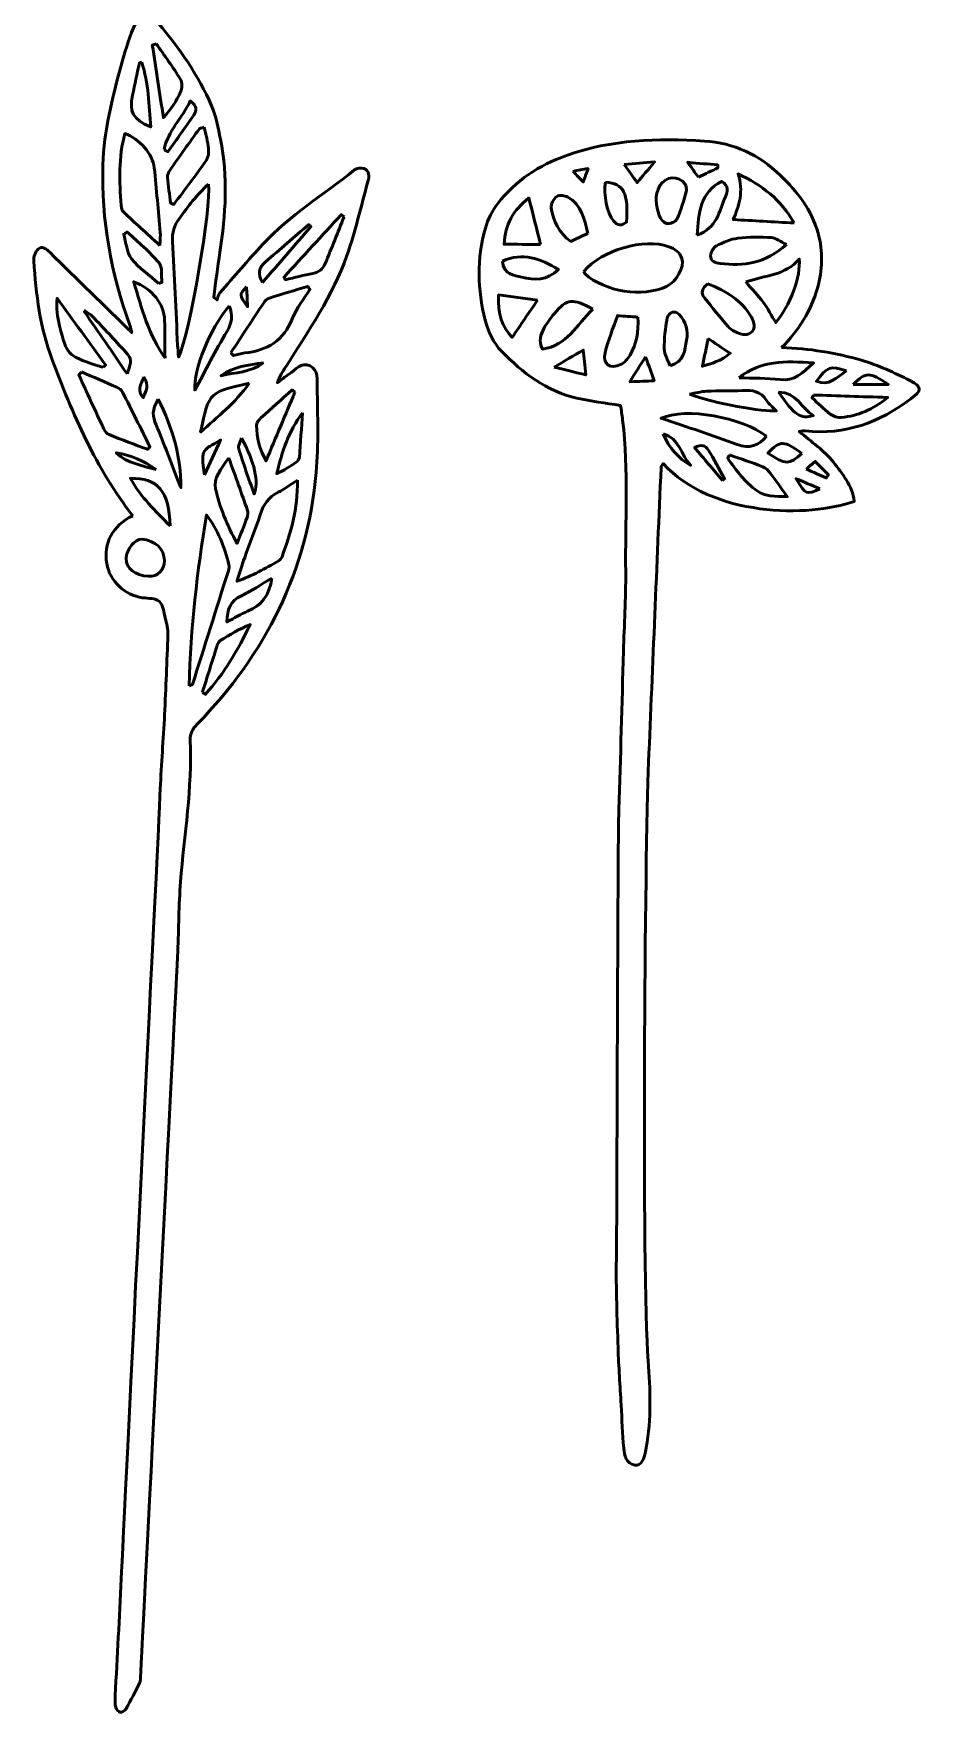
# Model space of a CAD drawing. Header units: centimetres. Extents: x -56 to 56, y -29 to 44.
# Drawn here: x 0.77 to 25.27, y -25.5 to 20.75 of the extents above; entities that cross this region are included whole.
import ezdxf

# ---------------------------------------------------------------- set-up
doc = ezdxf.new("R2010")
doc.units = ezdxf.units.CM
doc.header["$MEASUREMENT"] = 0
doc.layers.add('Layer 1', color=7, linetype='Continuous')

msp = doc.modelspace()

# ---------------------------------------------------------------- linework, layer by layer
at = {"layer": 'Layer 1', "lineweight": 53}
for points, knots in [([(3.50341, 7.46583), (2.48992, 8.76666), (1.84913, 10.26456), (1.2759, 11.78672), (1.2759, 11.78672), (0.95244, 12.64549), (0.83511, 13.56663), (0.77789, 14.4859), (0.77789, 14.4859), (0.77115, 14.59409), (0.81828, 14.74191), (0.89494, 14.81035), (0.89494, 14.81035), (1.00613, 14.90962), (1.12333, 14.81419), (1.21812, 14.72116), (1.21812, 14.72116), (1.97109, 13.98202), (2.72543, 13.24429), (3.47752, 12.50798), (3.47752, 12.50798), (3.46514, 12.55648), (3.45173, 12.6372), (3.42418, 12.71276), (3.42418, 12.71276), (2.90401, 14.13943), (2.63889, 15.61034), (2.68052, 17.12982), (2.68052, 17.12982), (2.70624, 18.06821), (2.9432, 18.97245), (3.18447, 19.87274), (3.18447, 19.87274), (3.27785, 20.22125), (3.39024, 20.56683), (3.5238, 20.90187), (3.5238, 20.90187), (3.69963, 21.34298), (3.91468, 21.38249), (4.21313, 21.02968), (4.21313, 21.02968), (4.79927, 20.33668), (5.31348, 19.59154), (5.6785, 18.75818), (5.6785, 18.75818), (5.80448, 18.47056), (5.85517, 18.14741), (5.92103, 17.83644), (5.92103, 17.83644), (6.14081, 16.79888), (6.06218, 15.76147), (5.90562, 14.72451), (5.90562, 14.72451), (5.84363, 14.31378), (5.79255, 13.90138), (5.73646, 13.48972), (5.73646, 13.48972), (5.7668, 13.46376), (5.79717, 13.43779), (5.82748, 13.41186), (5.82748, 13.41186), (5.85274, 13.47635), (5.86282, 13.55407), (5.90565, 13.60328), (5.90565, 13.60328), (6.29738, 14.05346), (6.68797, 14.50502), (7.09204, 14.94401), (7.09204, 14.94401), (7.83288, 15.74877), (8.77232, 16.31173), (9.61733, 16.98967), (9.61733, 16.98967), (9.67812, 17.03842), (9.80469, 17.0598), (9.8749, 17.03105), (9.8749, 17.03105), (10.0341, 16.96582), (10.02521, 16.81423), (9.98577, 16.67224), (9.98577, 16.67224), (9.79623, 15.99025), (9.64125, 15.29591), (9.40542, 14.63025), (9.40542, 14.63025), (9.01271, 13.52175), (8.34924, 12.55246), (7.7221, 11.56758), (7.7221, 11.56758), (7.63546, 11.43158), (7.54395, 11.29872), (7.49347, 11.12583), (7.49347, 11.12583), (7.59899, 11.20531), (7.69907, 11.29364), (7.81122, 11.36222), (7.81122, 11.36222), (7.99191, 11.47279), (8.13997, 11.71874), (8.39238, 11.59347), (8.39238, 11.59347), (8.63435, 11.47335), (8.58775, 11.20415), (8.58973, 10.9941), (8.58973, 10.9941), (8.59724, 10.21584), (8.63005, 9.43292), (8.56228, 8.6597), (8.56228, 8.6597), (8.32444, 5.94656), (7.16577, 3.65403), (5.27612, 1.71767), (5.27612, 1.71767), (5.14669, 1.58502), (5.08139, 1.45876), (5.08918, 1.28266), (5.08918, 1.28266), (5.14718, -0.03042), (4.92489, -1.32395), (4.82192, -2.62598), (4.82192, -2.62598), (4.77154, -3.26317), (4.77376, -3.90441), (4.74653, -4.54357), (4.74653, -4.54357), (4.70508, -5.51583), (3.76454, -23.54958), (3.71945, -24.52166), (3.71945, -24.52166), (3.71688, -24.57669), (3.71885, -24.63794), (3.69568, -24.68489), (3.69568, -24.68489), (3.5758, -24.92774), (3.45314, -25.16954), (3.31976, -25.40509), (3.31976, -25.40509), (3.29224, -25.4537), (3.21096, -25.50496), (3.16157, -25.49871), (3.16157, -25.49871), (3.1132, -25.49261), (3.04727, -25.42019), (3.03626, -25.36709), (3.03626, -25.36709), (3.01404, -25.26002), (3.01616, -25.14594), (3.02173, -25.03541), (3.02173, -25.03541), (3.07581, -23.96614), (3.14107, -22.8974), (3.18686, -21.82781), (3.18686, -21.82781), (3.25407, -20.2582), (4.198, -1.62614), (4.26397, -0.05649), (4.26397, -0.05649), (4.29254, 0.62385), (4.34863, 1.30294), (4.38264, 1.9831), (4.38264, 1.9831), (4.41947, 2.71885), (4.45006, 3.45506), (4.47158, 4.19142), (4.47158, 4.19142), (4.47591, 4.34096), (4.43757, 4.49449), (4.40123, 4.64181), (4.40123, 4.64181), (4.36151, 4.80278), (4.34412, 5.00482), (4.23768, 5.10342), (4.23768, 5.10342), (4.13757, 5.1962), (3.93507, 5.18378), (3.77604, 5.20671), (3.77604, 5.20671), (3.28437, 5.27748), (2.87134, 5.66656), (2.78794, 6.14436), (2.78794, 6.14436), (2.69005, 6.70524), (2.94885, 7.18657), (3.50341, 7.46583)], [0, 0, 0, 0, 0.0212766, 0.0212766, 0.0212766, 0.0212766, 0.04255319, 0.04255319, 0.04255319, 0.04255319, 0.06382979, 0.06382979, 0.06382979, 0.06382979, 0.08510638, 0.08510638, 0.08510638, 0.08510638, 0.10638298, 0.10638298, 0.10638298, 0.10638298, 0.12765957, 0.12765957, 0.12765957, 0.12765957, 0.14893617, 0.14893617, 0.14893617, 0.14893617, 0.17021277, 0.17021277, 0.17021277, 0.17021277, 0.19148936, 0.19148936, 0.19148936, 0.19148936, 0.21276596, 0.21276596, 0.21276596, 0.21276596, 0.23404255, 0.23404255, 0.23404255, 0.23404255, 0.25531915, 0.25531915, 0.25531915, 0.25531915, 0.27659574, 0.27659574, 0.27659574, 0.27659574, 0.29787234, 0.29787234, 0.29787234, 0.29787234, 0.31914894, 0.31914894, 0.31914894, 0.31914894, 0.34042553, 0.34042553, 0.34042553, 0.34042553, 0.36170213, 0.36170213, 0.36170213, 0.36170213, 0.38297872, 0.38297872, 0.38297872, 0.38297872, 0.40425532, 0.40425532, 0.40425532, 0.40425532, 0.42553191, 0.42553191, 0.42553191, 0.42553191, 0.44680851, 0.44680851, 0.44680851, 0.44680851, 0.46808511, 0.46808511, 0.46808511, 0.46808511, 0.4893617, 0.4893617, 0.4893617, 0.4893617, 0.5106383, 0.5106383, 0.5106383, 0.5106383, 0.53191489, 0.53191489, 0.53191489, 0.53191489, 0.55319149, 0.55319149, 0.55319149, 0.55319149, 0.57446809, 0.57446809, 0.57446809, 0.57446809, 0.59574468, 0.59574468, 0.59574468, 0.59574468, 0.61702128, 0.61702128, 0.61702128, 0.61702128, 0.63829787, 0.63829787, 0.63829787, 0.63829787, 0.65957447, 0.65957447, 0.65957447, 0.65957447, 0.68085106, 0.68085106, 0.68085106, 0.68085106, 0.70212766, 0.70212766, 0.70212766, 0.70212766, 0.72340426, 0.72340426, 0.72340426, 0.72340426, 0.74468085, 0.74468085, 0.74468085, 0.74468085, 0.76595745, 0.76595745, 0.76595745, 0.76595745, 0.78723404, 0.78723404, 0.78723404, 0.78723404, 0.80851064, 0.80851064, 0.80851064, 0.80851064, 0.82978723, 0.82978723, 0.82978723, 0.82978723, 0.85106383, 0.85106383, 0.85106383, 0.85106383, 0.87234043, 0.87234043, 0.87234043, 0.87234043, 0.89361702, 0.89361702, 0.89361702, 0.89361702, 0.91489362, 0.91489362, 0.91489362, 0.91489362, 0.93617021, 0.93617021, 0.93617021, 0.93617021, 0.95744681, 0.95744681, 0.95744681, 0.95744681, 1, 1, 1, 1]), ([(4.15108, 20.46929), (4.11566, 20.45602), (4.08017, 20.4428), (4.04471, 20.42957), (4.04471, 20.42957), (4.14635, 19.76444), (4.24798, 19.09935), (4.34958, 18.43422), (4.34958, 18.43422), (4.56302, 18.66391), (4.7122, 18.8965), (4.82531, 19.14546), (4.82531, 19.14546), (4.86887, 19.24134), (4.87371, 19.40118), (4.82153, 19.48606), (4.82153, 19.48606), (4.61406, 19.82364), (4.37714, 20.14311), (4.15108, 20.46929)], [0, 0, 0, 0, 0.16666667, 0.16666667, 0.16666667, 0.16666667, 0.33333333, 0.33333333, 0.33333333, 0.33333333, 0.5, 0.5, 0.5, 0.5, 0.66666667, 0.66666667, 0.66666667, 0.66666667, 1, 1, 1, 1]), ([(3.75304, 19.95702), (3.71017, 19.94319), (3.68873, 19.94132), (3.68739, 19.93511), (3.68739, 19.93511), (3.62385, 19.63956), (3.56427, 19.34315), (3.4995, 19.04788), (3.4995, 19.04788), (3.39902, 18.58965), (3.50913, 18.38808), (3.99917, 18.17422), (3.99917, 18.17422), (3.95945, 18.78125), (3.93856, 19.37829), (3.75304, 19.95702)], [0, 0, 0, 0, 0.2, 0.2, 0.2, 0.2, 0.4, 0.4, 0.4, 0.4, 0.6, 0.6, 0.6, 0.6, 1, 1, 1, 1]), ([(4.36676, 17.55041), (4.40307, 17.53097), (4.4394, 17.51153), (4.47574, 17.49213), (4.47574, 17.49213), (4.71326, 17.82839), (4.95266, 18.16336), (5.18743, 18.50157), (5.18743, 18.50157), (5.28004, 18.63495), (5.2685, 18.76012), (5.08978, 18.89318), (5.08978, 18.89318), (4.86863, 18.42709), (4.47856, 18.06356), (4.36676, 17.55041)], [0, 0, 0, 0, 0.2, 0.2, 0.2, 0.2, 0.4, 0.4, 0.4, 0.4, 0.6, 0.6, 0.6, 0.6, 1, 1, 1, 1]), ([(5.476, 18.16554), (5.39056, 18.14053), (5.35401, 18.14138), (5.34188, 18.12462), (5.34188, 18.12462), (5.06671, 17.74405), (4.79221, 17.36294), (4.52343, 16.97788), (4.52343, 16.97788), (4.48674, 16.92528), (4.45909, 16.8494), (4.46441, 16.78752), (4.46441, 16.78752), (4.48502, 16.54774), (4.52068, 16.30923), (4.55074, 16.07026), (4.55074, 16.07026), (4.57988, 16.0608), (4.60902, 16.05131), (4.63819, 16.04186), (4.63819, 16.04186), (4.93911, 16.44748), (5.24624, 16.84873), (5.53559, 17.26247), (5.53559, 17.26247), (5.59179, 17.3428), (5.60297, 17.47431), (5.592, 17.57764), (5.592, 17.57764), (5.57178, 17.76743), (5.51971, 17.95384), (5.476, 18.16554)], [0, 0, 0, 0, 0.11111111, 0.11111111, 0.11111111, 0.11111111, 0.22222222, 0.22222222, 0.22222222, 0.22222222, 0.33333333, 0.33333333, 0.33333333, 0.33333333, 0.44444444, 0.44444444, 0.44444444, 0.44444444, 0.55555556, 0.55555556, 0.55555556, 0.55555556, 0.66666667, 0.66666667, 0.66666667, 0.66666667, 0.77777778, 0.77777778, 0.77777778, 0.77777778, 1, 1, 1, 1]), ([(4.25282, 14.91117), (4.25881, 15.08749), (4.27127, 15.17872), (4.2634, 15.26811), (4.2634, 15.26811), (4.21105, 15.86272), (4.15686, 16.45718), (4.09812, 17.05115), (4.09812, 17.05115), (4.06175, 17.41914), (3.68753, 17.85379), (3.28797, 17.99349), (3.28797, 17.99349), (3.10855, 17.33884), (3.13613, 16.67562), (3.18676, 16.0118), (3.18676, 16.0118), (3.1917, 15.94668), (3.21149, 15.86476), (3.2553, 15.82335), (3.2553, 15.82335), (3.56324, 15.53266), (3.87933, 15.25054), (4.25282, 14.91117)], [0, 0, 0, 0, 0.14285714, 0.14285714, 0.14285714, 0.14285714, 0.28571429, 0.28571429, 0.28571429, 0.28571429, 0.42857143, 0.42857143, 0.42857143, 0.42857143, 0.57142857, 0.57142857, 0.57142857, 0.57142857, 0.71428571, 0.71428571, 0.71428571, 0.71428571, 1, 1, 1, 1]), ([(21.38779, 12.09577), (22.14915, 12.07499), (22.88141, 11.95226), (23.59194, 11.74744), (23.59194, 11.74744), (24.05281, 11.61462), (24.49527, 11.40316), (24.927, 11.18874), (24.927, 11.18874), (25.2705, 11.0181), (25.25254, 10.91178), (24.95211, 10.686), (24.95211, 10.686), (24.0864, 10.03534), (23.13619, 9.67896), (22.03757, 9.80331), (22.03757, 9.80331), (21.99696, 9.8079), (21.95449, 9.79552), (21.87536, 9.78702), (21.87536, 9.78702), (22.20835, 9.49509), (22.56871, 9.26042), (22.8165, 8.93901), (22.8165, 8.93901), (23.06045, 8.62253), (23.34302, 8.29494), (23.39012, 7.86092), (23.39012, 7.86092), (22.13949, 7.4082), (19.45975, 7.4282), (18.12237, 8.9019), (18.12237, 8.9019), (18.10173, 8.8633), (18.06804, 8.82908), (18.06653, 8.79349), (18.06653, 8.79349), (17.95036, 6.08585), (17.83828, 3.37807), (17.72243, 0.67043), (17.72243, 0.67043), (17.62062, -1.70962), (17.53133, -13.43564), (17.71117, -15.81996), (17.71117, -15.81996), (17.77093, -16.61254), (17.79785, -17.41487), (17.65956, -18.20992), (17.65956, -18.20992), (17.60079, -18.54778), (17.51704, -18.71782), (17.3445, -18.68917), (17.3445, -18.68917), (17.09272, -18.64747), (17.05839, -18.42124), (17.0385, -18.22933), (17.0385, -18.22933), (16.99743, -17.83305), (16.98854, -17.43342), (16.96639, -17.03517), (16.96639, -17.03517), (16.93711, -16.50869), (16.89746, -15.98252), (16.88088, -15.45561), (16.88088, -15.45561), (16.85526, -14.6432), (16.82136, -13.82987), (16.83512, -13.01767), (16.83512, -13.01767), (16.85227, -12.00516), (16.86938, -1.64577), (16.9031, -0.6334), (16.9031, -0.6334), (16.95154, 0.82082), (16.98791, 2.27542), (17.03017, 3.72982), (17.03017, 3.72982), (17.0513, 4.45714), (17.09783, 5.18461), (17.09092, 5.91161), (17.09092, 5.91161), (17.07762, 7.30801), (17.17513, 8.70713), (17.00759, 10.10042), (17.00759, 10.10042), (16.99087, 10.23949), (16.96967, 10.37799), (16.95302, 10.49913), (16.95302, 10.49913), (16.52884, 10.57054), (16.13464, 10.61925), (15.74881, 10.7054), (15.74881, 10.7054), (14.90902, 10.89297), (14.25233, 11.40478), (13.6683, 11.99558), (13.6683, 11.99558), (13.44997, 12.21635), (13.29722, 12.54553), (13.21809, 12.85198), (13.21809, 12.85198), (13.0012, 13.69184), (12.98995, 14.54849), (13.22451, 15.38994), (13.22451, 15.38994), (13.29136, 15.62972), (13.41709, 15.86848), (13.5697, 16.06614), (13.5697, 16.06614), (14.05982, 16.70107), (14.68914, 17.11495), (15.46222, 17.39012), (15.46222, 17.39012), (16.7083, 17.8337), (17.97533, 17.87169), (19.2611, 17.78692), (19.2611, 17.78692), (20.07002, 17.73362), (20.76831, 17.41446), (21.35837, 16.83668), (21.35837, 16.83668), (21.8247, 16.38001), (22.21473, 15.90319), (22.39352, 15.25186), (22.39352, 15.25186), (22.53601, 14.73275), (22.52028, 14.23597), (22.37874, 13.73679), (22.37874, 13.73679), (22.20101, 13.11025), (21.86217, 12.57378), (21.38779, 12.09577)], [0, 0, 0, 0, 0.02941176, 0.02941176, 0.02941176, 0.02941176, 0.05882353, 0.05882353, 0.05882353, 0.05882353, 0.08823529, 0.08823529, 0.08823529, 0.08823529, 0.11764706, 0.11764706, 0.11764706, 0.11764706, 0.14705882, 0.14705882, 0.14705882, 0.14705882, 0.17647059, 0.17647059, 0.17647059, 0.17647059, 0.20588235, 0.20588235, 0.20588235, 0.20588235, 0.23529412, 0.23529412, 0.23529412, 0.23529412, 0.26470588, 0.26470588, 0.26470588, 0.26470588, 0.29411765, 0.29411765, 0.29411765, 0.29411765, 0.32352941, 0.32352941, 0.32352941, 0.32352941, 0.35294118, 0.35294118, 0.35294118, 0.35294118, 0.38235294, 0.38235294, 0.38235294, 0.38235294, 0.41176471, 0.41176471, 0.41176471, 0.41176471, 0.44117647, 0.44117647, 0.44117647, 0.44117647, 0.47058824, 0.47058824, 0.47058824, 0.47058824, 0.5, 0.5, 0.5, 0.5, 0.52941176, 0.52941176, 0.52941176, 0.52941176, 0.55882353, 0.55882353, 0.55882353, 0.55882353, 0.58823529, 0.58823529, 0.58823529, 0.58823529, 0.61764706, 0.61764706, 0.61764706, 0.61764706, 0.64705882, 0.64705882, 0.64705882, 0.64705882, 0.67647059, 0.67647059, 0.67647059, 0.67647059, 0.70588235, 0.70588235, 0.70588235, 0.70588235, 0.73529412, 0.73529412, 0.73529412, 0.73529412, 0.76470588, 0.76470588, 0.76470588, 0.76470588, 0.79411765, 0.79411765, 0.79411765, 0.79411765, 0.82352941, 0.82352941, 0.82352941, 0.82352941, 0.85294118, 0.85294118, 0.85294118, 0.85294118, 0.88235294, 0.88235294, 0.88235294, 0.88235294, 0.91176471, 0.91176471, 0.91176471, 0.91176471, 0.94117647, 0.94117647, 0.94117647, 0.94117647, 1, 1, 1, 1]), ([(17.05014, 17.14187), (17.19238, 16.94283), (17.29602, 16.7978), (17.40891, 16.63987), (17.40891, 16.63987), (17.55549, 16.81558), (17.69833, 16.98679), (17.88583, 17.21158), (17.88583, 17.21158), (17.59137, 17.18702), (17.34788, 17.1667), (17.05014, 17.14187)], [0, 0, 0, 0, 0.25, 0.25, 0.25, 0.25, 0.5, 0.5, 0.5, 0.5, 1, 1, 1, 1]), ([(19.09438, 16.78909), (19.29613, 16.8867), (19.46564, 16.96872), (19.63519, 17.05078), (19.63519, 17.05078), (19.63519, 17.05078), (19.62722, 17.1304), (19.62722, 17.1304), (19.62722, 17.1304), (19.37339, 17.15217), (19.11953, 17.17394), (18.79967, 17.20138), (18.79967, 17.20138), (18.92226, 17.0299), (18.99885, 16.92272), (19.09438, 16.78909)], [0, 0, 0, 0, 0.2, 0.2, 0.2, 0.2, 0.4, 0.4, 0.4, 0.4, 0.6, 0.6, 0.6, 0.6, 1, 1, 1, 1]), ([(15.63878, 16.95165), (15.74708, 16.83989), (15.82103, 16.76362), (15.92079, 16.66071), (15.92079, 16.66071), (15.96775, 16.7911), (16.00278, 16.88836), (16.05336, 17.0288), (16.05336, 17.0288), (15.89783, 16.99987), (15.79337, 16.9804), (15.63878, 16.95165)], [0, 0, 0, 0, 0.25, 0.25, 0.25, 0.25, 0.5, 0.5, 0.5, 0.5, 1, 1, 1, 1]), ([(16.53614, 16.65736), (16.47321, 16.29181), (16.57918, 15.81528), (16.75631, 15.58608), (16.75631, 15.58608), (16.86994, 15.43894), (16.98858, 15.4564), (17.11632, 15.55627), (17.11632, 15.55627), (17.16857, 16.3586), (17.04178, 16.60949), (16.53614, 16.65736)], [0, 0, 0, 0, 0.25, 0.25, 0.25, 0.25, 0.5, 0.5, 0.5, 0.5, 1, 1, 1, 1]), ([(18.73377, 16.59764), (18.54634, 16.85428), (18.19155, 16.82028), (18.03573, 16.55816), (18.03573, 16.55816), (17.87581, 16.2892), (17.92654, 16.00726), (18.01647, 15.7358), (18.01647, 15.7358), (18.04649, 15.64514), (18.1422, 15.53183), (18.22496, 15.51542), (18.22496, 15.51542), (18.31023, 15.49856), (18.47183, 15.56273), (18.50344, 15.63417), (18.50344, 15.63417), (18.61573, 15.88792), (18.69285, 16.15818), (18.76877, 16.42633), (18.76877, 16.42633), (18.78542, 16.48521), (18.74224, 16.56109), (18.73377, 16.59764)], [0, 0, 0, 0, 0.14285714, 0.14285714, 0.14285714, 0.14285714, 0.28571429, 0.28571429, 0.28571429, 0.28571429, 0.42857143, 0.42857143, 0.42857143, 0.42857143, 0.57142857, 0.57142857, 0.57142857, 0.57142857, 0.71428571, 0.71428571, 0.71428571, 0.71428571, 1, 1, 1, 1]), ([(19.05769, 15.19418), (19.604, 15.38955), (19.67339, 15.85578), (19.83825, 16.24927), (19.83825, 16.24927), (19.89593, 16.38685), (19.95325, 16.55068), (19.73725, 16.67345), (19.73725, 16.67345), (19.145, 16.37676), (19.1039, 15.81877), (19.05769, 15.19418)], [0, 0, 0, 0, 0.25, 0.25, 0.25, 0.25, 0.5, 0.5, 0.5, 0.5, 1, 1, 1, 1]), ([(21.73062, 15.52939), (21.37537, 16.17314), (20.85146, 16.57104), (20.19085, 16.88219), (20.19085, 16.88219), (20.3472, 16.40932), (20.21664, 15.99911), (20.05489, 15.62337), (20.05489, 15.62337), (20.61535, 15.59194), (21.14786, 15.56206), (21.73062, 15.52939)], [0, 0, 0, 0, 0.25, 0.25, 0.25, 0.25, 0.5, 0.5, 0.5, 0.5, 1, 1, 1, 1]), ([(5.59076, 16.59734), (5.27203, 16.30291), (5.02018, 15.98203), (4.78163, 15.64706), (4.78163, 15.64706), (4.64701, 15.45801), (4.58591, 15.26444), (4.59963, 15.02766), (4.59963, 15.02766), (4.65513, 14.07181), (4.69492, 13.11504), (4.74149, 12.15869), (4.74149, 12.15869), (4.74575, 12.07131), (4.7568, 11.98424), (4.77024, 11.83586), (4.77024, 11.83586), (5.07624, 12.46451), (5.68023, 16.01106), (5.59076, 16.59734)], [0, 0, 0, 0, 0.16666667, 0.16666667, 0.16666667, 0.16666667, 0.33333333, 0.33333333, 0.33333333, 0.33333333, 0.5, 0.5, 0.5, 0.5, 0.66666667, 0.66666667, 0.66666667, 0.66666667, 1, 1, 1, 1]), ([(14.7465, 14.93694), (14.634, 15.38105), (14.52517, 15.8107), (14.42127, 16.22066), (14.42127, 16.22066), (13.97991, 15.86404), (13.77954, 15.5), (13.74091, 14.94565), (13.74091, 14.94565), (14.07485, 14.94276), (14.40882, 14.93986), (14.7465, 14.93694)], [0, 0, 0, 0, 0.25, 0.25, 0.25, 0.25, 0.5, 0.5, 0.5, 0.5, 1, 1, 1, 1]), ([(16.05118, 15.24114), (15.94975, 15.65304), (15.86773, 16.03002), (15.49933, 16.24045), (15.49933, 16.24045), (15.41519, 16.2885), (15.2558, 16.30892), (15.19114, 16.26098), (15.19114, 16.26098), (15.10619, 16.19805), (15.02205, 16.04367), (15.04015, 15.94803), (15.04015, 15.94803), (15.10873, 15.58605), (15.24194, 15.24622), (15.58265, 15.02231), (15.58265, 15.02231), (15.73269, 15.09237), (15.87027, 15.15665), (16.05118, 15.24114)], [0, 0, 0, 0, 0.16666667, 0.16666667, 0.16666667, 0.16666667, 0.33333333, 0.33333333, 0.33333333, 0.33333333, 0.5, 0.5, 0.5, 0.5, 0.66666667, 0.66666667, 0.66666667, 0.66666667, 1, 1, 1, 1]), ([(9.33176, 15.70337), (9.3035, 15.72079), (9.27517, 15.73826), (9.24688, 15.75568), (9.24688, 15.75568), (8.72294, 15.18383), (8.19899, 14.61194), (7.67504, 14.04009), (7.67504, 14.04009), (7.68863, 14.01575), (7.70224, 13.99137), (7.71586, 13.96703), (7.71586, 13.96703), (7.96757, 14.02534), (8.21755, 14.09329), (8.47155, 14.13862), (8.47155, 14.13862), (8.64201, 14.16907), (8.74767, 14.26121), (8.80905, 14.41054), (8.80905, 14.41054), (8.98579, 14.84047), (9.15788, 15.27231), (9.33176, 15.70337)], [0, 0, 0, 0, 0.14285714, 0.14285714, 0.14285714, 0.14285714, 0.28571429, 0.28571429, 0.28571429, 0.28571429, 0.42857143, 0.42857143, 0.42857143, 0.42857143, 0.57142857, 0.57142857, 0.57142857, 0.57142857, 0.71428571, 0.71428571, 0.71428571, 0.71428571, 1, 1, 1, 1]), ([(4.22438, 13.86621), (4.22438, 13.86621), (4.3088, 13.89856), (4.3088, 13.89856), (4.3088, 13.89856), (4.287, 14.07879), (4.32874, 14.31222), (4.23109, 14.42896), (4.23109, 14.42896), (3.97105, 14.73972), (3.65101, 15.00021), (3.35482, 15.2807), (3.35482, 15.2807), (3.32258, 15.26148), (3.29037, 15.24222), (3.25813, 15.22295), (3.25813, 15.22295), (3.32452, 14.99393), (3.3344, 14.72085), (3.47053, 14.54622), (3.47053, 14.54622), (3.67543, 14.2834), (3.96869, 14.08944), (4.22438, 13.86621)], [0, 0, 0, 0, 0.14285714, 0.14285714, 0.14285714, 0.14285714, 0.28571429, 0.28571429, 0.28571429, 0.28571429, 0.42857143, 0.42857143, 0.42857143, 0.42857143, 0.57142857, 0.57142857, 0.57142857, 0.57142857, 0.71428571, 0.71428571, 0.71428571, 0.71428571, 1, 1, 1, 1]), ([(7.08065, 13.88893), (7.53175, 14.40987), (7.97286, 14.91928), (8.41397, 15.42866), (8.41397, 15.42866), (8.39446, 15.44771), (8.37499, 15.46672), (8.35552, 15.48574), (8.35552, 15.48574), (7.9584, 15.14347), (7.56339, 14.79874), (7.1633, 14.45997), (7.1633, 14.45997), (6.97379, 14.29956), (6.95026, 14.12155), (7.08065, 13.88893)], [0, 0, 0, 0, 0.2, 0.2, 0.2, 0.2, 0.4, 0.4, 0.4, 0.4, 0.6, 0.6, 0.6, 0.6, 1, 1, 1, 1]), ([(15.93681, 14.19258), (15.95737, 14.15095), (15.96051, 14.13532), (15.97004, 14.12671), (15.97004, 14.12671), (16.51508, 13.63416), (17.56534, 13.4728), (18.21893, 13.7805), (18.21893, 13.7805), (18.48778, 13.90707), (18.71521, 14.31919), (18.64078, 14.54909), (18.64078, 14.54909), (18.58289, 14.72777), (18.4465, 14.81519), (18.27636, 14.87682), (18.27636, 14.87682), (17.60276, 15.12091), (16.432, 14.78672), (15.93681, 14.19258)], [0, 0, 0, 0, 0.16666667, 0.16666667, 0.16666667, 0.16666667, 0.33333333, 0.33333333, 0.33333333, 0.33333333, 0.5, 0.5, 0.5, 0.5, 0.66666667, 0.66666667, 0.66666667, 0.66666667, 1, 1, 1, 1]), ([(21.52791, 14.93556), (21.34962, 15.02157), (21.23475, 15.11943), (21.11442, 15.12673), (21.11442, 15.12673), (20.80458, 15.14543), (20.4893, 15.14839), (20.18213, 15.11004), (20.18213, 15.11004), (19.97844, 15.08461), (19.77595, 14.99444), (19.59116, 14.8982), (19.59116, 14.8982), (19.51168, 14.85682), (19.44028, 14.72982), (19.43269, 14.63626), (19.43269, 14.63626), (19.41996, 14.47871), (19.56058, 14.42714), (19.69333, 14.41257), (19.69333, 14.41257), (20.33199, 14.34251), (20.9374, 14.40534), (21.52791, 14.93556)], [0, 0, 0, 0, 0.14285714, 0.14285714, 0.14285714, 0.14285714, 0.28571429, 0.28571429, 0.28571429, 0.28571429, 0.42857143, 0.42857143, 0.42857143, 0.42857143, 0.57142857, 0.57142857, 0.57142857, 0.57142857, 0.71428571, 0.71428571, 0.71428571, 0.71428571, 1, 1, 1, 1]), ([(13.69628, 14.48185), (13.72591, 14.10251), (14.01505, 14.08999), (14.22834, 14.03711), (14.22834, 14.03711), (14.57071, 13.95219), (14.92451, 13.93018), (15.23735, 14.24944), (15.23735, 14.24944), (14.73274, 14.55131), (14.25183, 14.72626), (13.69628, 14.48185)], [0, 0, 0, 0, 0.25, 0.25, 0.25, 0.25, 0.5, 0.5, 0.5, 0.5, 1, 1, 1, 1]), ([(20.40354, 13.90397), (20.58596, 13.6941), (20.74556, 13.53285), (20.87799, 13.35173), (20.87799, 13.35173), (21.00746, 13.17467), (21.10923, 12.97736), (21.22579, 12.7846), (21.22579, 12.7846), (21.61589, 13.235), (21.9286, 14.07252), (21.87318, 14.53696), (21.87318, 14.53696), (21.49757, 14.07806), (20.93009, 14.09538), (20.40354, 13.90397)], [0, 0, 0, 0, 0.2, 0.2, 0.2, 0.2, 0.4, 0.4, 0.4, 0.4, 0.6, 0.6, 0.6, 0.6, 1, 1, 1, 1]), ([(4.39428, 11.80175), (4.39061, 12.15245), (4.39135, 12.50325), (4.38208, 12.8538), (4.38208, 12.8538), (4.37012, 13.30607), (4.05195, 13.70943), (3.53245, 13.90843), (3.53245, 13.90843), (3.7505, 13.16379), (3.95052, 12.44285), (4.39428, 11.80175)], [0, 0, 0, 0, 0.25, 0.25, 0.25, 0.25, 0.5, 0.5, 0.5, 0.5, 1, 1, 1, 1]), ([(2.68775, 11.55682), (2.71104, 11.57724), (2.73432, 11.59767), (2.75757, 11.61809), (2.75757, 11.61809), (2.31109, 12.23136), (1.86458, 12.84467), (1.41811, 13.45794), (1.41811, 13.45794), (1.39299, 13.17794), (1.4294, 12.9336), (1.48962, 12.6953), (1.48962, 12.6953), (1.69426, 11.88518), (1.69737, 11.88575), (2.49168, 11.61326), (2.49168, 11.61326), (2.55592, 11.59121), (2.62235, 11.57548), (2.68775, 11.55682)], [0, 0, 0, 0, 0.16666667, 0.16666667, 0.16666667, 0.16666667, 0.33333333, 0.33333333, 0.33333333, 0.33333333, 0.5, 0.5, 0.5, 0.5, 0.66666667, 0.66666667, 0.66666667, 0.66666667, 1, 1, 1, 1]), ([(6.21073, 11.95366), (6.2331, 11.92808), (6.2555, 11.90254), (6.27787, 11.87696), (6.27787, 11.87696), (6.38247, 11.90141), (6.48583, 11.93739), (6.5918, 11.9484), (6.5918, 11.9484), (7.21626, 12.01314), (7.66319, 12.29603), (7.90594, 12.90482), (7.90594, 12.90482), (8.0189, 13.1881), (8.22443, 13.43444), (8.38797, 13.69754), (8.38797, 13.69754), (8.36818, 13.72527), (8.34839, 13.75296), (8.32864, 13.78069), (8.32864, 13.78069), (7.97572, 13.67571), (7.6217, 13.57428), (7.27108, 13.46224), (7.27108, 13.46224), (7.21139, 13.44319), (7.1524, 13.38798), (7.11642, 13.33397), (7.11642, 13.33397), (6.81148, 12.87589), (6.5119, 12.41421), (6.21073, 11.95366)], [0, 0, 0, 0, 0.11111111, 0.11111111, 0.11111111, 0.11111111, 0.22222222, 0.22222222, 0.22222222, 0.22222222, 0.33333333, 0.33333333, 0.33333333, 0.33333333, 0.44444444, 0.44444444, 0.44444444, 0.44444444, 0.55555556, 0.55555556, 0.55555556, 0.55555556, 0.66666667, 0.66666667, 0.66666667, 0.66666667, 0.77777778, 0.77777778, 0.77777778, 0.77777778, 1, 1, 1, 1]), ([(6.64105, 13.77201), (6.43489, 13.55079), (6.43489, 13.55079), (6.67086, 13.2238), (6.67086, 13.2238), (6.65784, 13.46312), (6.64945, 13.61757), (6.64105, 13.77201)], [0, 0, 0, 0, 0.33333333, 0.33333333, 0.33333333, 0.33333333, 1, 1, 1, 1]), ([(14.66275, 13.40719), (14.29942, 13.45516), (13.94439, 13.50205), (13.58854, 13.54907), (13.58854, 13.54907), (13.55961, 13.027), (13.6887, 12.65189), (13.96344, 12.37834), (13.96344, 12.37834), (14.19165, 12.71405), (14.42427, 13.05635), (14.66275, 13.40719)], [0, 0, 0, 0, 0.25, 0.25, 0.25, 0.25, 0.5, 0.5, 0.5, 0.5, 1, 1, 1, 1]), ([(16.18488, 13.15767), (15.61814, 13.46391), (15.48278, 13.44574), (15.12785, 13.03755), (15.12785, 13.03755), (15.01659, 12.90959), (14.9171, 12.76725), (14.83575, 12.61866), (14.83575, 12.61866), (14.74788, 12.45804), (14.68653, 12.28242), (14.8004, 12.05545), (14.8004, 12.05545), (15.47611, 12.15119), (15.74193, 12.71863), (16.18488, 13.15767)], [0, 0, 0, 0, 0.2, 0.2, 0.2, 0.2, 0.4, 0.4, 0.4, 0.4, 0.6, 0.6, 0.6, 0.6, 1, 1, 1, 1]), ([(19.35579, 13.85592), (19.19792, 13.72395), (19.151, 13.60725), (19.26689, 13.46448), (19.26689, 13.46448), (19.4812, 13.20035), (19.68888, 12.93044), (19.91321, 12.6751), (19.91321, 12.6751), (19.98472, 12.59368), (20.09387, 12.53508), (20.19695, 12.49399), (20.19695, 12.49399), (20.35186, 12.43225), (20.53311, 12.43546), (20.61295, 12.59135), (20.61295, 12.59135), (20.65697, 12.67732), (20.61729, 12.84122), (20.56052, 12.93778), (20.56052, 12.93778), (20.28896, 13.39981), (19.85296, 13.65604), (19.35579, 13.85592)], [0, 0, 0, 0, 0.14285714, 0.14285714, 0.14285714, 0.14285714, 0.28571429, 0.28571429, 0.28571429, 0.28571429, 0.42857143, 0.42857143, 0.42857143, 0.42857143, 0.57142857, 0.57142857, 0.57142857, 0.57142857, 0.71428571, 0.71428571, 0.71428571, 0.71428571, 1, 1, 1, 1]), ([(3.34935, 11.37545), (3.47988, 11.76118), (3.48941, 11.76965), (3.30074, 11.98237), (3.30074, 11.98237), (3.00667, 12.31398), (2.69978, 12.63438), (2.39438, 12.95579), (2.39438, 12.95579), (2.33596, 13.01728), (2.25938, 13.06152), (2.19118, 13.11373), (2.19118, 13.11373), (2.19118, 13.11373), (2.17355, 13.08163), (2.17355, 13.08163), (2.17355, 13.08163), (2.5556, 12.52727), (2.93763, 11.97288), (3.34935, 11.37545)], [0, 0, 0, 0, 0.16666667, 0.16666667, 0.16666667, 0.16666667, 0.33333333, 0.33333333, 0.33333333, 0.33333333, 0.5, 0.5, 0.5, 0.5, 0.66666667, 0.66666667, 0.66666667, 0.66666667, 1, 1, 1, 1]), ([(6.15817, 13.25107), (5.61115, 12.58072), (5.18666, 11.50323), (5.21597, 10.92383), (5.21597, 10.92383), (5.50454, 11.45769), (5.78835, 12.01455), (6.10451, 12.55236), (6.10451, 12.55236), (6.23592, 12.77591), (6.27582, 12.9759), (6.15817, 13.25107)], [0, 0, 0, 0, 0.25, 0.25, 0.25, 0.25, 0.5, 0.5, 0.5, 0.5, 1, 1, 1, 1]), ([(17.42969, 12.93778), (17.23499, 12.94999), (17.07063, 12.96032), (16.86137, 12.97345), (16.86137, 12.97345), (16.74178, 12.6189), (16.60345, 12.29071), (16.5239, 11.94887), (16.5239, 11.94887), (16.45172, 11.63853), (16.6593, 11.49125), (16.95161, 11.63074), (16.95161, 11.63074), (17.05741, 11.68126), (17.1541, 11.78677), (17.21393, 11.89081), (17.21393, 11.89081), (17.38796, 12.19331), (17.45216, 12.52644), (17.42969, 12.93778)], [0, 0, 0, 0, 0.16666667, 0.16666667, 0.16666667, 0.16666667, 0.33333333, 0.33333333, 0.33333333, 0.33333333, 0.5, 0.5, 0.5, 0.5, 0.66666667, 0.66666667, 0.66666667, 0.66666667, 1, 1, 1, 1]), ([(18.31322, 11.59363), (18.72223, 11.71562), (18.71504, 12.03446), (18.76989, 12.29714), (18.76989, 12.29714), (18.82472, 12.55988), (18.74806, 12.81187), (18.56281, 13.01059), (18.56281, 13.01059), (18.45151, 13.13001), (18.27117, 13.08016), (18.23752, 12.90554), (18.23752, 12.90554), (18.1839, 12.62751), (18.15137, 12.34067), (18.15553, 12.05823), (18.15553, 12.05823), (18.15775, 11.90629), (18.25495, 11.75576), (18.31322, 11.59363)], [0, 0, 0, 0, 0.16666667, 0.16666667, 0.16666667, 0.16666667, 0.33333333, 0.33333333, 0.33333333, 0.33333333, 0.5, 0.5, 0.5, 0.5, 0.66666667, 0.66666667, 0.66666667, 0.66666667, 1, 1, 1, 1]), ([(15.1233, 11.55979), (15.45407, 11.47753), (15.70863, 11.41417), (15.98916, 11.34439), (15.98916, 11.34439), (15.96316, 11.60978), (15.94362, 11.81016), (15.92231, 12.02779), (15.92231, 12.02779), (15.65698, 11.87239), (15.42958, 11.73922), (15.1233, 11.55979)], [0, 0, 0, 0, 0.25, 0.25, 0.25, 0.25, 0.5, 0.5, 0.5, 0.5, 1, 1, 1, 1]), ([(19.36284, 12.34592), (19.31501, 12.11224), (19.26036, 11.84533), (19.20635, 11.58146), (19.20635, 11.58146), (19.44486, 11.65564), (19.7316, 11.72832), (19.97128, 11.9403), (19.97128, 11.9403), (19.73192, 12.09986), (19.52075, 12.24062), (19.36284, 12.34592)], [0, 0, 0, 0, 0.25, 0.25, 0.25, 0.25, 0.5, 0.5, 0.5, 0.5, 1, 1, 1, 1]), ([(7.10545, 11.67736), (6.694, 11.62579), (6.28542, 11.56842), (5.93687, 11.32285), (5.93687, 11.32285), (6.33544, 11.41479), (6.76251, 11.40731), (7.10545, 11.67736)], [0, 0, 0, 0, 0.33333333, 0.33333333, 0.33333333, 0.33333333, 1, 1, 1, 1]), ([(17.64094, 11.84406), (17.48257, 11.59271), (17.36369, 11.40411), (17.20765, 11.15643), (17.20765, 11.15643), (17.47308, 11.16666), (17.66044, 11.17386), (17.87377, 11.18204), (17.87377, 11.18204), (17.79598, 11.40316), (17.7322, 11.58463), (17.64094, 11.84406)], [0, 0, 0, 0, 0.25, 0.25, 0.25, 0.25, 0.5, 0.5, 0.5, 0.5, 1, 1, 1, 1]), ([(20.21642, 11.26801), (20.59538, 11.25185), (20.97698, 11.25796), (21.35255, 11.21333), (21.35255, 11.21333), (21.74092, 11.16719), (21.95781, 11.39254), (22.26892, 11.67353), (22.26892, 11.67353), (21.4841, 11.73481), (20.80722, 11.74017), (20.21642, 11.26801)], [0, 0, 0, 0, 0.25, 0.25, 0.25, 0.25, 0.5, 0.5, 0.5, 0.5, 1, 1, 1, 1]), ([(23.17778, 11.45382), (22.72235, 11.60456), (22.64759, 11.57553), (22.34893, 11.16846), (22.34893, 11.16846), (22.69074, 11.02664), (22.89743, 11.26064), (23.17778, 11.45382)], [0, 0, 0, 0, 0.33333333, 0.33333333, 0.33333333, 0.33333333, 1, 1, 1, 1]), ([(2.09011, 11.42544), (2.06584, 11.39835), (2.04157, 11.37122), (2.0173, 11.34413), (2.0173, 11.34413), (2.24819, 10.84459), (2.47715, 10.34414), (2.71252, 9.84669), (2.71252, 9.84669), (2.74011, 9.78834), (2.79355, 9.72389), (2.85063, 9.70078), (2.85063, 9.70078), (3.20143, 9.55893), (3.55668, 9.42819), (3.91048, 9.29375), (3.91048, 9.29375), (3.9332, 9.31738), (3.95588, 9.34102), (3.9786, 9.36466), (3.9786, 9.36466), (3.72739, 9.86708), (3.47836, 10.3706), (3.2219, 10.87031), (3.2219, 10.87031), (3.19311, 10.92633), (3.12911, 10.97604), (3.06981, 11.0026), (3.06981, 11.0026), (2.74526, 11.14805), (2.41703, 11.28535), (2.09011, 11.42544)], [0, 0, 0, 0, 0.11111111, 0.11111111, 0.11111111, 0.11111111, 0.22222222, 0.22222222, 0.22222222, 0.22222222, 0.33333333, 0.33333333, 0.33333333, 0.33333333, 0.44444444, 0.44444444, 0.44444444, 0.44444444, 0.55555556, 0.55555556, 0.55555556, 0.55555556, 0.66666667, 0.66666667, 0.66666667, 0.66666667, 0.77777778, 0.77777778, 0.77777778, 0.77777778, 1, 1, 1, 1]), ([(3.80758, 11.2904), (3.73543, 11.0666), (3.60773, 10.91723), (3.79385, 10.71544), (3.79385, 10.71544), (3.8696, 10.90393), (3.96693, 11.05481), (3.80758, 11.2904)], [0, 0, 0, 0, 0.33333333, 0.33333333, 0.33333333, 0.33333333, 1, 1, 1, 1]), ([(6.71355, 11.11313), (5.6688, 10.8785), (5.58685, 10.90446), (5.37578, 9.76665), (5.37578, 9.76665), (5.84691, 10.20381), (6.32084, 10.55345), (6.71355, 11.11313)], [0, 0, 0, 0, 0.33333333, 0.33333333, 0.33333333, 0.33333333, 1, 1, 1, 1]), ([(23.36169, 11.08196), (23.70307, 11.08231), (23.98395, 11.08252), (24.33274, 11.08287), (24.33274, 11.08287), (23.7834, 11.4287), (23.73362, 11.42951), (23.36169, 11.08196)], [0, 0, 0, 0, 0.33333333, 0.33333333, 0.33333333, 0.33333333, 1, 1, 1, 1]), ([(4.20724, 10.67487), (4.02185, 10.38348), (4.05205, 10.18917), (4.14822, 9.96582), (4.14822, 9.96582), (4.36789, 9.45557), (4.55571, 8.93155), (4.75722, 8.41343), (4.75722, 8.41343), (4.77983, 8.35536), (4.80742, 8.2992), (4.83271, 8.24215), (4.83271, 8.24215), (4.83748, 9.09397), (4.60373, 9.87273), (4.20724, 10.67487)], [0, 0, 0, 0, 0.2, 0.2, 0.2, 0.2, 0.4, 0.4, 0.4, 0.4, 0.6, 0.6, 0.6, 0.6, 1, 1, 1, 1]), ([(7.9754, 10.86855), (7.94869, 10.88855), (7.92199, 10.90859), (7.89528, 10.92859), (7.89528, 10.92859), (7.60932, 10.67261), (7.32075, 10.4195), (7.03969, 10.15826), (7.03969, 10.15826), (6.98265, 10.10528), (6.91668, 10.02047), (6.91876, 9.95228), (6.91876, 9.95228), (6.92899, 9.61866), (6.99443, 9.29593), (7.179, 8.97233), (7.179, 8.97233), (7.4572, 9.63478), (7.71628, 10.25165), (7.9754, 10.86855)], [0, 0, 0, 0, 0.16666667, 0.16666667, 0.16666667, 0.16666667, 0.33333333, 0.33333333, 0.33333333, 0.33333333, 0.5, 0.5, 0.5, 0.5, 0.66666667, 0.66666667, 0.66666667, 0.66666667, 1, 1, 1, 1]), ([(18.84853, 10.81363), (19.50219, 10.562), (20.91362, 10.31865), (21.24343, 10.35425), (21.24343, 10.35425), (21.14497, 10.45761), (21.04013, 10.53819), (20.97384, 10.6431), (20.97384, 10.6431), (20.81273, 10.89812), (20.58074, 10.93104), (20.30846, 10.91474), (20.30846, 10.91474), (19.98172, 10.89516), (19.65297, 10.91086), (19.32587, 10.89481), (19.32587, 10.89481), (19.16582, 10.88694), (19.0076, 10.84186), (18.84853, 10.81363)], [0, 0, 0, 0, 0.16666667, 0.16666667, 0.16666667, 0.16666667, 0.33333333, 0.33333333, 0.33333333, 0.33333333, 0.5, 0.5, 0.5, 0.5, 0.66666667, 0.66666667, 0.66666667, 0.66666667, 1, 1, 1, 1]), ([(21.30658, 10.86867), (21.74808, 10.23074), (21.90665, 10.12237), (22.26229, 10.22464), (22.26229, 10.22464), (21.93096, 10.41563), (21.82068, 10.86754), (21.30658, 10.86867)], [0, 0, 0, 0, 0.33333333, 0.33333333, 0.33333333, 0.33333333, 1, 1, 1, 1]), ([(22.26522, 10.78975), (22.25365, 10.76386), (22.24207, 10.73796), (22.23047, 10.71207), (22.23047, 10.71207), (22.39578, 10.56101), (22.55238, 10.39838), (22.73032, 10.26411), (22.73032, 10.26411), (22.81149, 10.20287), (22.93832, 10.16287), (23.03851, 10.17281), (23.03851, 10.17281), (23.49041, 10.21776), (23.89794, 10.37968), (24.31394, 10.72265), (24.31394, 10.72265), (23.57871, 10.74671), (22.92195, 10.76823), (22.26522, 10.78975)], [0, 0, 0, 0, 0.16666667, 0.16666667, 0.16666667, 0.16666667, 0.33333333, 0.33333333, 0.33333333, 0.33333333, 0.5, 0.5, 0.5, 0.5, 0.66666667, 0.66666667, 0.66666667, 0.66666667, 1, 1, 1, 1]), ([(8.18237, 10.29564), (7.79644, 9.79476), (7.62326, 9.22386), (7.47378, 8.62763), (7.47378, 8.62763), (7.66944, 8.71329), (7.84208, 8.82014), (8.00828, 8.93631), (8.00828, 8.93631), (8.04969, 8.96524), (8.09291, 9.02221), (8.09679, 9.06949), (8.09679, 9.06949), (8.1303, 9.47776), (8.15503, 9.8868), (8.18237, 10.29564)], [0, 0, 0, 0, 0.2, 0.2, 0.2, 0.2, 0.4, 0.4, 0.4, 0.4, 0.6, 0.6, 0.6, 0.6, 1, 1, 1, 1]), ([(20.9767, 9.65663), (20.28776, 10.18001), (18.74703, 10.45747), (18.06617, 10.15147), (18.06617, 10.15147), (18.79671, 9.90146), (19.48692, 9.6851), (20.1609, 9.42648), (20.1609, 9.42648), (20.51766, 9.28956), (20.74947, 9.40446), (20.9767, 9.65663)], [0, 0, 0, 0, 0.25, 0.25, 0.25, 0.25, 0.5, 0.5, 0.5, 0.5, 1, 1, 1, 1]), ([(18.12682, 9.71706), (18.2843, 9.33571), (18.54172, 9.05274), (18.88314, 8.84849), (18.88314, 8.84849), (18.61757, 9.12947), (18.57587, 9.60558), (18.12682, 9.71706)], [0, 0, 0, 0, 0.33333333, 0.33333333, 0.33333333, 0.33333333, 1, 1, 1, 1]), ([(5.48334, 8.5883), (5.63786, 8.92696), (5.76578, 9.20742), (5.92396, 9.5542), (5.92396, 9.5542), (5.44803, 9.25138), (5.35888, 9.35354), (5.48334, 8.5883)], [0, 0, 0, 0, 0.33333333, 0.33333333, 0.33333333, 0.33333333, 1, 1, 1, 1]), ([(6.50029, 9.60232), (6.47334, 9.50354), (6.4019, 9.39143), (6.42688, 9.30825), (6.42688, 9.30825), (6.54845, 8.9035), (6.69584, 8.50649), (6.8505, 8.05917), (6.8505, 8.05917), (6.98519, 8.37787), (6.86845, 8.95229), (6.50029, 9.60232)], [0, 0, 0, 0, 0.25, 0.25, 0.25, 0.25, 0.5, 0.5, 0.5, 0.5, 1, 1, 1, 1]), ([(19.75732, 8.4388), (19.77662, 8.45341), (19.79591, 8.46801), (19.81518, 8.48262), (19.81518, 8.48262), (19.66676, 8.74946), (19.52724, 9.02181), (19.36577, 9.2805), (19.36577, 9.2805), (19.29691, 9.39092), (19.17668, 9.4492), (18.98908, 9.34297), (18.98908, 9.34297), (19.25253, 9.03288), (19.50494, 8.73584), (19.75732, 8.4388)], [0, 0, 0, 0, 0.2, 0.2, 0.2, 0.2, 0.4, 0.4, 0.4, 0.4, 0.6, 0.6, 0.6, 0.6, 1, 1, 1, 1]), ([(21.94976, 9.17646), (21.45916, 9.54413), (21.34792, 9.54589), (21.01381, 9.19117), (21.01381, 9.19117), (21.50018, 8.86549), (21.59519, 8.86401), (21.94976, 9.17646)], [0, 0, 0, 0, 0.33333333, 0.33333333, 0.33333333, 0.33333333, 1, 1, 1, 1]), ([(4.15076, 8.73823), (3.82243, 8.97635), (3.4536, 9.12752), (3.05048, 9.19769), (3.05048, 9.19769), (3.35394, 8.90379), (3.76362, 8.84942), (4.15076, 8.73823)], [0, 0, 0, 0, 0.33333333, 0.33333333, 0.33333333, 0.33333333, 1, 1, 1, 1]), ([(6.15147, 9.06233), (5.94125, 8.74969), (5.71963, 8.49979), (5.78641, 8.20769), (5.78641, 8.20769), (5.90177, 7.70314), (6.0952, 7.2161), (6.38225, 6.70062), (6.38225, 6.70062), (6.49059, 6.97998), (6.57861, 7.19451), (6.65541, 7.41298), (6.65541, 7.41298), (6.67686, 7.47401), (6.68575, 7.55367), (6.66546, 7.61287), (6.66546, 7.61287), (6.50848, 8.07098), (6.34296, 8.52621), (6.15147, 9.06233)], [0, 0, 0, 0, 0.16666667, 0.16666667, 0.16666667, 0.16666667, 0.33333333, 0.33333333, 0.33333333, 0.33333333, 0.5, 0.5, 0.5, 0.5, 0.66666667, 0.66666667, 0.66666667, 0.66666667, 1, 1, 1, 1]), ([(19.95505, 9.13819), (19.93787, 9.1094), (19.92073, 9.08058), (19.90355, 9.05176), (19.90355, 9.05176), (20.12798, 8.7132), (20.38018, 8.3951), (20.71141, 8.15034), (20.71141, 8.15034), (20.93761, 7.98319), (21.20565, 7.99879), (21.54269, 7.99046), (21.54269, 7.99046), (21.36038, 8.24552), (21.22826, 8.44064), (21.0844, 8.62662), (21.0844, 8.62662), (21.02661, 8.70127), (20.9532, 8.78202), (20.86928, 8.81501), (20.86928, 8.81501), (20.5686, 8.93315), (20.26042, 9.03204), (19.95505, 9.13819)], [0, 0, 0, 0, 0.14285714, 0.14285714, 0.14285714, 0.14285714, 0.28571429, 0.28571429, 0.28571429, 0.28571429, 0.42857143, 0.42857143, 0.42857143, 0.42857143, 0.57142857, 0.57142857, 0.57142857, 0.57142857, 0.71428571, 0.71428571, 0.71428571, 0.71428571, 1, 1, 1, 1]), ([(22.0647, 8.75045), (22.27492, 8.65784), (22.44672, 8.58217), (22.61852, 8.5065), (22.61852, 8.5065), (22.63867, 8.53614), (22.65881, 8.5658), (22.67892, 8.59544), (22.67892, 8.59544), (22.55986, 8.71432), (22.44076, 8.83321), (22.31408, 8.95975), (22.31408, 8.95975), (22.2201, 8.88087), (22.15963, 8.83011), (22.0647, 8.75045)], [0, 0, 0, 0, 0.2, 0.2, 0.2, 0.2, 0.4, 0.4, 0.4, 0.4, 0.6, 0.6, 0.6, 0.6, 1, 1, 1, 1]), ([(4.53246, 7.18491), (4.51599, 8.12838), (4.18523, 8.51711), (3.44203, 8.49382), (3.44203, 8.49382), (3.71734, 7.9782), (4.13605, 7.5965), (4.53246, 7.18491)], [0, 0, 0, 0, 0.33333333, 0.33333333, 0.33333333, 0.33333333, 1, 1, 1, 1]), ([(8.04193, 8.4402), (7.81855, 8.30015), (7.67515, 8.19139), (7.51626, 8.11483), (7.51626, 8.11483), (7.24494, 7.9842), (7.10418, 7.77098), (7.01535, 7.49014), (7.01535, 7.49014), (6.89001, 7.09368), (6.72932, 6.70849), (6.59001, 6.31627), (6.59001, 6.31627), (6.51296, 6.09938), (6.44868, 5.87794), (6.37866, 5.65855), (6.37866, 5.65855), (6.8021, 5.81162), (7.16087, 6.00953), (7.51636, 6.21319), (7.51636, 6.21319), (7.56029, 6.23834), (7.60153, 6.28854), (7.61909, 6.33631), (7.61909, 6.33631), (7.85888, 6.98775), (8.05721, 7.64818), (8.04193, 8.4402)], [0, 0, 0, 0, 0.125, 0.125, 0.125, 0.125, 0.25, 0.25, 0.25, 0.25, 0.375, 0.375, 0.375, 0.375, 0.5, 0.5, 0.5, 0.5, 0.625, 0.625, 0.625, 0.625, 0.75, 0.75, 0.75, 0.75, 1, 1, 1, 1]), ([(22.44496, 8.20784), (22.22585, 8.2997), (22.0067, 8.39153), (21.78759, 8.4834), (21.78759, 8.4834), (22.06438, 8.03463), (22.06438, 8.03463), (22.44496, 8.20784)], [0, 0, 0, 0, 0.33333333, 0.33333333, 0.33333333, 0.33333333, 1, 1, 1, 1]), ([(5.05673, 2.77484), (5.12806, 2.80592), (5.14764, 2.80846), (5.15014, 2.81639), (5.15014, 2.81639), (5.48133, 3.8603), (5.81174, 4.90449), (6.14011, 5.94927), (6.14011, 5.94927), (6.15627, 6.00067), (6.17038, 6.06199), (6.15782, 6.11169), (6.15782, 6.11169), (6.03382, 6.60279), (5.85588, 7.07072), (5.53559, 7.48721), (5.53559, 7.48721), (5.28328, 5.93333), (5.09941, 4.38139), (5.05673, 2.77484)], [0, 0, 0, 0, 0.16666667, 0.16666667, 0.16666667, 0.16666667, 0.33333333, 0.33333333, 0.33333333, 0.33333333, 0.5, 0.5, 0.5, 0.5, 0.66666667, 0.66666667, 0.66666667, 0.66666667, 1, 1, 1, 1]), ([(4.37611, 6.22709), (4.38133, 6.5419), (4.11756, 6.79231), (3.75491, 6.81689), (3.75491, 6.81689), (3.56741, 6.82959), (3.32769, 6.53626), (3.32286, 6.28819), (3.32286, 6.28819), (3.31753, 6.01344), (3.56564, 5.81398), (3.93317, 5.79768), (3.93317, 5.79768), (4.19376, 5.78608), (4.37163, 5.95852), (4.37611, 6.22709)], [0, 0, 0, 0, 0.2, 0.2, 0.2, 0.2, 0.4, 0.4, 0.4, 0.4, 0.6, 0.6, 0.6, 0.6, 1, 1, 1, 1]), ([(7.34301, 5.74861), (7.02329, 5.56129), (6.77267, 5.38864), (6.50068, 5.26185), (6.50068, 5.26185), (6.19041, 5.11721), (6.10663, 4.87584), (6.09901, 4.5377), (6.09901, 4.5377), (6.30729, 4.64618), (6.48262, 4.75614), (6.67164, 4.83203), (6.67164, 4.83203), (7.05151, 4.9845), (7.26466, 5.25797), (7.34301, 5.74861)], [0, 0, 0, 0, 0.2, 0.2, 0.2, 0.2, 0.4, 0.4, 0.4, 0.4, 0.6, 0.6, 0.6, 0.6, 1, 1, 1, 1]), ([(5.42485, 2.5916), (5.45381, 2.57718), (5.48278, 2.56271), (5.51171, 2.54828), (5.51171, 2.54828), (6.02419, 3.11298), (6.40286, 3.769), (6.74586, 4.46612), (6.74586, 4.46612), (6.44745, 4.34555), (6.17983, 4.18958), (5.91758, 4.02505), (5.91758, 4.02505), (5.87574, 3.99884), (5.84695, 3.93777), (5.83069, 3.88686), (5.83069, 3.88686), (5.69296, 3.45588), (5.55954, 3.02355), (5.42485, 2.5916)], [0, 0, 0, 0, 0.16666667, 0.16666667, 0.16666667, 0.16666667, 0.33333333, 0.33333333, 0.33333333, 0.33333333, 0.5, 0.5, 0.5, 0.5, 0.66666667, 0.66666667, 0.66666667, 0.66666667, 1, 1, 1, 1])]:
    msp.add_open_spline(points, degree=3, knots=knots, dxfattribs=at)

doc.saveas('drawing.dxf')
